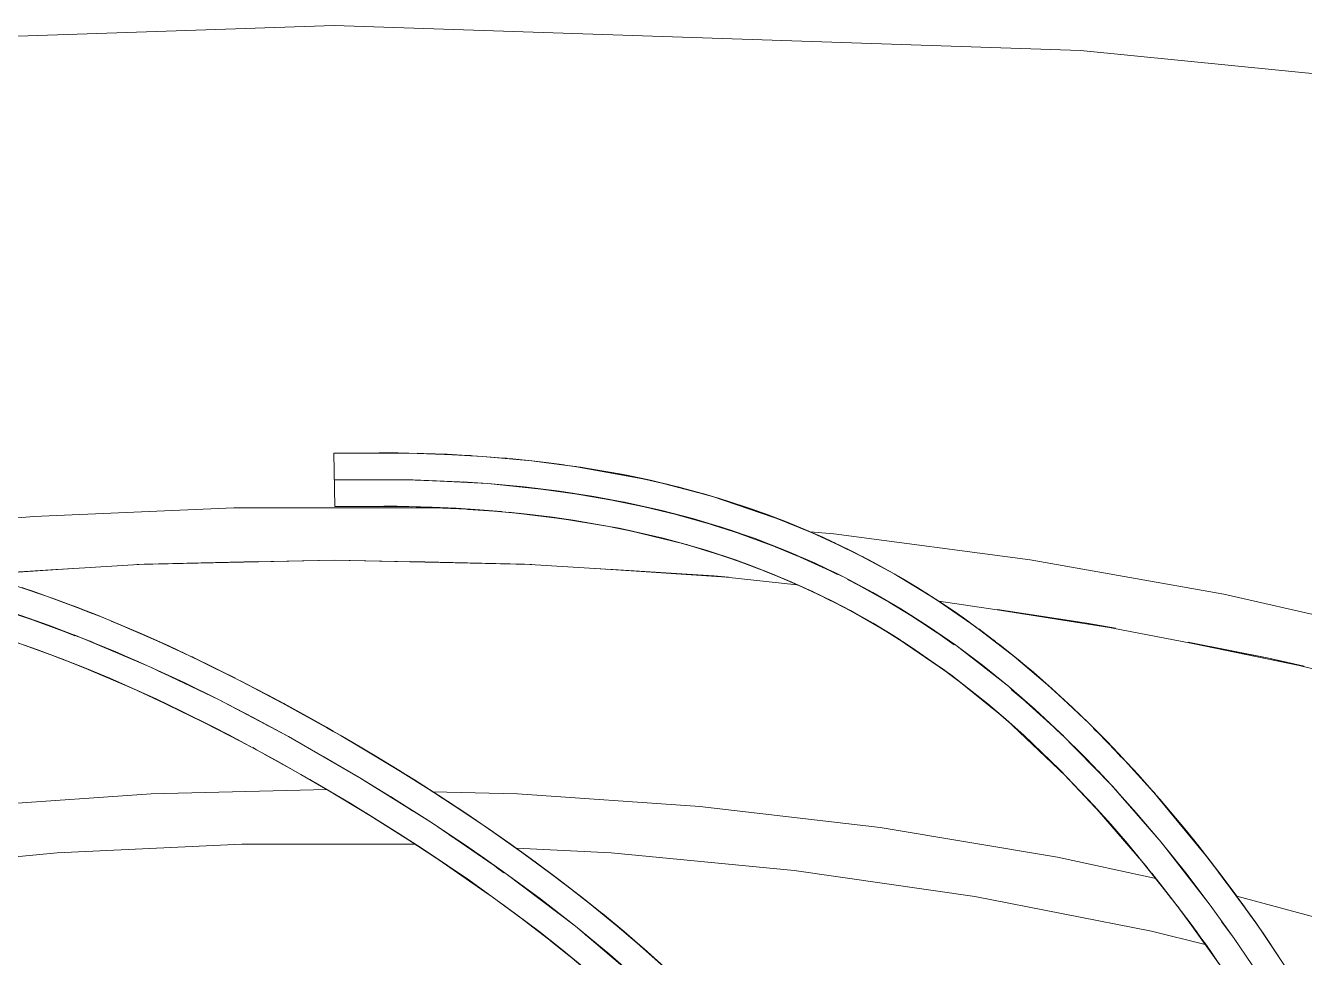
# Model space of a CAD drawing. Header units: inches. Extents: x -578 to 1873, y 397 to 1812.
# Drawn here: x 786.14 to 833.99, y 960.82 to 995.69 of the extents above; entities that cross this region are included whole.
import ezdxf

# ---------------------------------------------------------------- set-up
doc = ezdxf.new("R2010")
doc.units = ezdxf.units.IN
doc.header["$MEASUREMENT"] = 0
for name, color, linetype, lineweight in [('A-FLOR', 192, 'Continuous', 13), ('A-GENM', 13, 'Continuous', 9), ('A-WALL', 113, 'Continuous', 13)]:
    doc.layers.add(name, color=color, linetype=linetype, lineweight=lineweight)

# ---------------------------------------------------------------- blocks, each defined once
blk = doc.blocks.new('3D Cad File Example_dwg_AC_Bandstand Canopy - AC_Bandstand Canopy-1783121-_3D_-3560-Level 1')
at = {"layer": 'A-GENM'}
for p, q in [((-11.245, 72.133), (-3.754, 72.459)), ((-3.754, 72.459), (3.754, 72.459)), ((3.754, 72.459), (4.651, 72.42)), ((-18.686, 71.482), (-11.245, 72.133)), ((17.806, 71.559), (18.686, 71.482)), ((26.042, 70.509), (18.686, 71.482)), ((-13.253, 69.966), (-7.113, 70.351)), ((-7.113, 70.351), (-7.392, 70.339)), ((-7.353, 70.336), (0, 70.5)), ((-7.113, 70.351), (0, 70.5)), ((-7.113, 70.351), (-2.845, 70.441)), ((0, 70.5), (7.114, 70.351)), ((0, 70.5), (7.353, 70.336)), ((7.114, 70.351), (2.845, 70.441)), ((7.114, 70.351), (14.197, 69.907)), ((7.114, 70.351), (7.392, 70.339)), ((26.042, 70.509), (33.281, 69.22)), ((-13.257, 69.967), (-10.225, 70.162)), ((-13.189, 69.956), (-9.784, 70.184)), ((9.783, 70.184), (14.673, 69.857)), ((14.197, 69.907), (10.225, 70.162)), ((17.313, 69.579), (14.197, 69.907)), ((14.197, 69.907), (14.75, 69.859)), ((22.618, 68.961), (28.153, 68.14)), ((33.281, 69.22), (38.961, 67.937)), ((28.153, 68.14), (24.814, 68.65)), ((24.971, 68.612), (29.084, 67.96)), ((28.153, 68.14), (34.967, 66.824)), ((28.153, 68.14), (29.231, 67.95)), ((34.967, 66.824), (31.956, 67.423)), ((32.172, 67.364), (36.108, 66.551)), ((34.967, 66.824), (41.633, 65.229)), ((34.967, 66.824), (36.286, 66.53)), ((-13.672, 61.278), (-6.854, 61.755)), ((-6.854, 61.755), (-0.263, 61.909)), ((3.69, 61.829), (6.854, 61.755)), ((6.854, 61.755), (13.672, 61.278)), ((20.42, 60.487), (13.672, 61.278)), ((20.42, 60.487), (27.063, 59.384)), ((-10.365, 59.545), (-3.461, 59.873)), ((-3.461, 59.873), (3.017, 59.873)), ((-17.211, 58.889), (-10.365, 59.545)), ((6.819, 59.713), (10.365, 59.545)), ((17.211, 58.889), (10.365, 59.545)), ((27.063, 59.384), (30.742, 58.587)), ((17.211, 58.889), (23.962, 57.911)), ((23.962, 57.911), (30.581, 56.616)), ((33.765, 57.923), (39.897, 56.27)), ((30.581, 56.616), (32.58, 56.119))]:
    blk.add_line(p, q, dxfattribs=at)
blk = doc.blocks.new('3D Cad File Example_dwg_AC_Bandstand Canopy Rib Centerplane - AC_Bandstand Canopy Rib Centerplane-1775951-_3D_-3564-Level 1')
at = {"layer": 'A-GENM'}
for p, q in [((-112.291, -195.999), (-111.365, -196.311)), ((-111.449, -196.274), (-111.939, -196.099)), ((-109.434, -197.018), (-111.939, -196.099)), ((-110.689, -196.539), (-111.939, -196.099)), ((-110.786, -196.506), (-110.689, -196.539)), ((-109.703, -196.929), (-110.689, -196.539)), ((-109.434, -197.018), (-110.689, -196.539)), ((-109.738, -196.9), (-109.434, -197.018)), ((-109.012, -197.189), (-109.434, -197.018)), ((-108.172, -197.535), (-109.434, -197.018)), ((-109.434, -197.018), (-107.32, -197.914)), ((-109.434, -197.018), (-106.902, -198.092)), ((-108.172, -197.535), (-108.69, -197.33)), ((-108.172, -197.535), (-107.724, -197.737)), ((-108.172, -197.535), (-106.902, -198.092)), ((-104.334, -199.321), (-106.902, -198.092)), ((-105.623, -198.687), (-106.902, -198.092)), ((-106.583, -198.253), (-105.623, -198.687)), ((-104.334, -199.321), (-106.497, -198.286)), ((-104.334, -199.321), (-105.623, -198.687)), ((-104.334, -199.321), (-104.623, -199.178)), ((-101.719, -200.707), (-104.334, -199.321)), ((-103.033, -199.995), (-104.334, -199.321)), ((-103.713, -199.644), (-104.334, -199.321)), ((-103.033, -199.995), (-103.311, -199.854)), ((-102.503, -200.289), (-103.033, -199.995)), ((-101.719, -200.707), (-103.033, -199.995)), ((-101.719, -200.707), (-102.21, -200.44)), ((-100.39, -201.459), (-101.719, -200.707)), ((-101.719, -200.707), (-100.952, -201.141)), ((-101.719, -200.707), (-99.046, -202.249)), ((-100.39, -201.459), (-101.016, -201.112)), ((-100.39, -201.459), (-100.258, -201.538)), ((-100.39, -201.459), (-99.046, -202.249)), ((-99.906, -201.744), (-99.046, -202.249)), ((-98.341, -202.682), (-99.046, -202.249)), ((-96.33, -203.947), (-99.046, -202.249)), ((-99.046, -202.249), (-97.691, -203.079)), ((-97.9, -202.953), (-97.691, -203.079)), ((-97.691, -203.079), (-97.076, -203.48)), ((-96.33, -203.947), (-97.691, -203.079)), ((-97.017, -203.508), (-96.33, -203.947)), ((-96.33, -203.947), (-95.339, -204.609)), ((-96.33, -203.947), (-94.972, -204.854)), ((-96.33, -203.947), (-93.621, -205.799)), ((-95.698, -204.38), (-94.972, -204.854)), ((-94.845, -204.945), (-94.972, -204.854)), ((-94.972, -204.854), (-93.621, -205.799)), ((-94.608, -205.109), (-93.621, -205.799)), ((-93.652, -205.801), (-93.943, -205.593)), ((-92.286, -206.782), (-93.621, -205.799)), ((-90.973, -207.804), (-93.621, -205.799)), ((-93.621, -205.799), (-92.882, -206.343)), ((-92.286, -206.782), (-92.532, -206.606)), ((-92.286, -206.782), (-91.591, -207.339)), ((-92.286, -206.782), (-90.973, -207.804)), ((-90.973, -207.804), (-91.789, -207.17)), ((-89.688, -208.862), (-90.973, -207.804)), ((-90.973, -207.804), (-89.89, -208.697)), ((-90.973, -207.804), (-88.438, -209.959)), ((-90.606, -208.128), (-89.688, -208.862)), ((-89.688, -208.862), (-88.438, -209.959))]:
    blk.add_line(p, q, dxfattribs=at)
blk = doc.blocks.new('3D Cad File Example_dwg_AC_Bandstand Canopy Rib Centerplane - AC_Bandstand Canopy Rib Centerplane-1775952-_3D_-3565-Level 1')
at = {"layer": 'A-GENM'}
for p, q in [((-97.294, -191.094), (-100, -191.1)), ((-97.054, -191.099), (-100, -191.1)), ((-97.294, -191.094), (-98.082, -191.095)), ((-97.349, -191.093), (-97.294, -191.094)), ((-97.096, -191.101), (-97.294, -191.094)), ((-95.011, -191.185), (-97.294, -191.094)), ((-97.294, -191.094), (-97.054, -191.099)), ((-94.249, -191.238), (-97.054, -191.099)), ((-95.011, -191.185), (-97.054, -191.099)), ((-95.183, -191.175), (-95.011, -191.185)), ((-95.011, -191.185), (-94.249, -191.238)), ((-91.575, -191.521), (-94.249, -191.238)), ((-92.896, -191.361), (-94.249, -191.238)), ((-92.896, -191.361), (-91.575, -191.521)), ((-92.802, -191.374), (-90.285, -191.719)), ((-89.248, -191.917), (-91.575, -191.521)), ((-90.285, -191.719), (-91.575, -191.521)), ((-90.378, -191.704), (-90.285, -191.719)), ((-89.024, -191.955), (-90.285, -191.719)), ((-90.285, -191.719), (-88.99, -191.985)), ((-90.285, -191.719), (-87.791, -192.231)), ((-90.285, -191.719), (-90.023, -191.769)), ((-89.024, -191.955), (-89.209, -191.924)), ((-89.024, -191.955), (-86.585, -192.546)), ((-89.024, -191.955), (-87.791, -192.231)), ((-85.405, -192.901), (-87.791, -192.231)), ((-87.791, -192.231), (-86.585, -192.546)), ((-85.405, -192.901), (-86.711, -192.534)), ((-85.828, -192.79), (-86.585, -192.546)), ((-85.405, -192.901), (-86.585, -192.546)), ((-84.249, -193.298), (-85.822, -192.791)), ((-85.405, -192.901), (-85.621, -192.835)), ((-84.249, -193.298), (-85.405, -192.901)), ((-83.117, -193.736), (-85.405, -192.901)), ((-85.405, -192.901), (-85.092, -193.01)), ((-84.249, -193.298), (-83.117, -193.736)), ((-84.102, -193.358), (-82.689, -193.938)), ((-83.117, -193.736), (-83.365, -193.639)), ((-80.918, -194.742), (-83.117, -193.736)), ((-83.117, -193.736), (-82.731, -193.903)), ((-83.117, -193.736), (-82.007, -194.217)), ((-82.455, -194.034), (-82.007, -194.217)), ((-81.172, -194.64), (-82.007, -194.217)), ((-80.918, -194.742), (-82.007, -194.217)), ((-80.918, -194.742), (-81.327, -194.546)), ((-80.622, -194.899), (-80.918, -194.742)), ((-78.799, -195.923), (-80.918, -194.742)), ((-79.849, -195.31), (-80.918, -194.742)), ((-79.849, -195.31), (-80.803, -194.827)), ((-79.849, -195.31), (-79.6, -195.462)), ((-78.799, -195.923), (-79.849, -195.31)), ((-79.229, -195.688), (-78.143, -196.351)), ((-79.158, -195.713), (-78.799, -195.923)), ((-78.285, -196.25), (-78.799, -195.923)), ((-78.799, -195.923), (-77.766, -196.581)), ((-78.799, -195.923), (-76.749, -197.285)), ((-77.826, -196.544), (-77.766, -196.581)), ((-76.8, -197.277), (-77.766, -196.581)), ((-77.766, -196.581), (-76.749, -197.285)), ((-77.218, -196.96), (-76.749, -197.285)), ((-74.76, -198.834), (-76.749, -197.285)), ((-75.748, -198.036), (-76.749, -197.285)), ((-76.749, -197.285), (-76.452, -197.506)), ((-75.748, -198.036), (-76.218, -197.697)), ((-75.327, -198.389), (-75.748, -198.036)), ((-74.76, -198.834), (-75.748, -198.036)), ((-74.76, -198.834), (-75.198, -198.484)), ((-72.822, -200.576), (-74.76, -198.834)), ((-73.785, -199.681), (-74.76, -198.834)), ((-72.822, -200.576), (-74.76, -198.834)), ((-74.76, -198.834), (-74.681, -198.901)), ((-73.785, -199.681), (-74.669, -198.941)), ((-73.785, -199.681), (-72.822, -200.576)), ((-73.318, -200.13), (-72.771, -200.655)), ((-72.822, -200.576), (-72.908, -200.498)), ((-72.717, -200.68), (-72.822, -200.576)), ((-72.822, -200.576), (-70.926, -202.516)), ((-72.822, -200.576), (-70.926, -202.516)), ((-72.822, -200.576), (-71.87, -201.521)), ((-72.078, -201.321), (-71.87, -201.521)), ((-71.87, -201.521), (-71.396, -202.036)), ((-70.926, -202.516), (-71.87, -201.521)), ((-71.424, -201.992), (-70.926, -202.516)), ((-70.738, -202.723), (-70.926, -202.516)), ((-69.062, -204.659), (-70.926, -202.516)), ((-70.926, -202.516), (-69.991, -203.562)), ((-70.531, -202.976), (-69.991, -203.562)), ((-69.885, -203.691), (-69.991, -203.562)), ((-69.062, -204.659), (-69.991, -203.562)), ((-69.78, -203.824), (-69.062, -204.659)), ((-69.062, -204.659), (-68.14, -205.809)), ((-69.062, -204.659), (-67.226, -207.009)), ((-69.062, -204.659), (-69.031, -204.698)), ((-68.14, -205.809), (-68.266, -205.656)), ((-67.7, -206.403), (-68.14, -205.809)), ((-68.14, -205.809), (-67.226, -207.009)), ((-67.335, -206.864), (-67.226, -207.009)), ((-66.328, -208.256), (-67.226, -207.009)), ((-66.328, -208.256), (-66.798, -207.621)), ((-66.328, -208.256), (-66.241, -208.388)), ((-66.328, -208.256), (-65.451, -209.545))]:
    blk.add_line(p, q, dxfattribs=at)
blk = doc.blocks.new('3D Cad File Example_dwg-2744-Level 1')
at = {"layer": 'A-FLOR'}
for p, q in [((-100, -174.099), (-127.917, -175.028)), ((-100, -174.099), (-72.083, -175.028)), ((-44.29, -177.81), (-72.083, -175.028))]:
    blk.add_line(p, q, dxfattribs=at)
at = {"layer": 'A-WALL'}
for p, q in [((-98.325, -190.082), (-100.023, -190.1)), ((-100.023, -190.1), (-98.142, -190.083)), ((-98.142, -190.083), (-100.023, -190.1)), ((-97.205, -190.095), (-100.023, -190.1)), ((-99.977, -192.099), (-100.023, -190.1)), ((-98.325, -190.082), (-97.755, -190.086)), ((-97.205, -190.095), (-98.142, -190.083)), ((-96.281, -190.122), (-98.142, -190.083)), ((-97.847, -190.087), (-97.755, -190.086)), ((-97.755, -190.086), (-97.847, -190.087)), ((-97.724, -190.087), (-97.819, -190.087)), ((-97.724, -190.087), (-97.819, -190.087)), ((-97.641, -190.09), (-97.755, -190.086)), ((-97.755, -190.086), (-97.685, -190.088)), ((-97.755, -190.086), (-97.641, -190.09)), ((-97.724, -190.087), (-97.61, -190.09)), ((-97.724, -190.087), (-97.609, -190.09)), ((-97.724, -190.087), (-97.205, -190.095)), ((-96.699, -190.112), (-97.205, -190.095)), ((-95.21, -190.171), (-97.205, -190.095)), ((-96.281, -190.122), (-97.205, -190.095)), ((-96.872, -190.105), (-96.645, -190.109)), ((-96.645, -190.109), (-95.807, -190.141)), ((-95.21, -190.171), (-96.281, -190.122)), ((-96.281, -190.122), (-94.44, -190.22)), ((-95.783, -190.142), (-95.979, -190.136)), ((-95.95, -190.137), (-95.807, -190.141)), ((-95.807, -190.141), (-95.948, -190.137)), ((-95.93, -190.138), (-95.783, -190.142)), ((-95.783, -190.142), (-95.807, -190.141)), ((-95.807, -190.141), (-95.724, -190.148)), ((-95.783, -190.142), (-95.21, -190.171)), ((-95.783, -190.142), (-95.69, -190.148)), ((-95.783, -190.142), (-95.67, -190.15)), ((-95.21, -190.171), (-94.44, -190.22)), ((-95.21, -190.173), (-94.979, -190.185)), ((-94.889, -190.192), (-94.979, -190.185)), ((-94.44, -190.22), (-93.524, -190.294)), ((-94.44, -190.22), (-92.621, -190.385)), ((-93.838, -190.273), (-93.524, -190.294)), ((-93.664, -190.283), (-93.607, -190.287)), ((-93.521, -190.296), (-93.607, -190.287)), ((-93.607, -190.287), (-93.562, -190.292)), ((-93.607, -190.287), (-93.524, -190.294)), ((-93.524, -190.294), (-92.621, -190.385)), ((-93.323, -190.313), (-93.39, -190.308)), ((-92.497, -190.398), (-93.323, -190.313)), ((-91.073, -190.582), (-92.621, -190.385)), ((-92.621, -190.385), (-90.824, -190.619)), ((-92.497, -190.398), (-92.621, -190.386)), ((-91.683, -190.498), (-92.497, -190.398)), ((-92.497, -190.398), (-92.412, -190.411)), ((-92.497, -190.398), (-91.975, -190.467)), ((-91.683, -190.498), (-91.397, -190.541)), ((-90.948, -190.601), (-91.073, -190.582)), ((-91.073, -190.582), (-88.452, -191.064)), ((-91.073, -190.582), (-90.824, -190.619)), ((-89.254, -190.89), (-90.866, -190.613)), ((-89.053, -190.929), (-90.824, -190.619)), ((-90.471, -190.681), (-90.06, -190.743)), ((-90.06, -190.743), (-89.254, -190.89)), ((-89.432, -190.863), (-89.254, -190.89)), ((-88.457, -191.053), (-89.254, -190.89)), ((-89.254, -190.89), (-89.154, -190.912)), ((-89.254, -190.89), (-89.116, -190.917)), ((-89.053, -190.93), (-89.116, -190.917)), ((-89.053, -190.929), (-88.174, -191.115)), ((-89.053, -190.929), (-87.308, -191.32)), ((-88.174, -191.115), (-88.661, -191.013)), ((-88.457, -191.053), (-88.174, -191.117)), ((-88.413, -191.071), (-88.174, -191.115)), ((-85.888, -191.706), (-88.174, -191.115)), ((-88.174, -191.115), (-87.308, -191.32)), ((-88.174, -191.115), (-87.714, -191.221)), ((-87.563, -191.257), (-87.714, -191.221)), ((-87.5, -191.274), (-87.702, -191.224)), ((-87.702, -191.224), (-87.563, -191.257)), ((-87.683, -191.231), (-87.563, -191.257)), ((-87.48, -191.279), (-87.563, -191.257)), ((-87.48, -191.279), (-87.563, -191.257)), ((-85.888, -191.706), (-87.308, -191.32)), ((-87.308, -191.32), (-85.592, -191.795)), ((-86.873, -191.431), (-87.187, -191.353)), ((-86.873, -191.431), (-86.086, -191.648)), ((-86.086, -191.648), (-86.631, -191.504)), ((-86.086, -191.648), (-86.631, -191.504)), ((-86.505, -191.538), (-86.086, -191.648)), ((-86.021, -191.669), (-86.086, -191.648)), ((-85.939, -191.695), (-86.086, -191.648)), ((-85.888, -191.706), (-86.086, -191.648)), ((-85.619, -191.792), (-85.888, -191.706)), ((-85.888, -191.706), (-83.075, -192.675)), ((-85.888, -191.706), (-85.592, -191.795)), ((-83.907, -192.358), (-85.592, -191.795)), ((-85.31, -191.882), (-85.521, -191.819)), ((-85.31, -191.882), (-84.444, -192.168)), ((-99.977, -192.099), (-98.146, -192.083)), ((-99.977, -192.099), (-98.146, -192.083)), ((-99.977, -192.099), (-97.38, -192.099)), ((-97.38, -192.099), (-99.977, -192.099)), ((-96.337, -192.121), (-98.146, -192.083)), ((-97.653, -192.088), (-98.146, -192.083)), ((-97.555, -192.09), (-97.653, -192.088)), ((-96.337, -192.121), (-97.653, -192.088)), ((-95.437, -192.162), (-97.653, -192.088)), ((-97.295, -192.101), (-97.11, -192.106)), ((-94.569, -192.224), (-96.562, -192.124)), ((-96.38, -192.125), (-95.946, -192.142)), ((-94.553, -192.218), (-96.337, -192.121)), ((-96.337, -192.121), (-95.437, -192.162)), ((-95.514, -192.159), (-95.437, -192.162)), ((-94.553, -192.218), (-95.437, -192.162)), ((-95.437, -192.162), (-95.127, -192.185)), ((-94.99, -192.195), (-95.065, -192.19)), ((-95.019, -192.193), (-94.077, -192.261)), ((-93.826, -192.284), (-95.003, -192.202)), ((-92.795, -192.378), (-94.553, -192.218)), ((-94.553, -192.218), (-93.746, -192.284)), ((-92.476, -192.42), (-93.831, -192.284)), ((-92.795, -192.378), (-93.481, -192.308)), ((-91.922, -192.484), (-93.199, -192.341)), ((-92.56, -192.409), (-93.117, -192.349)), ((-84.401, -192.183), (-85.157, -191.94)), ((-84.444, -192.168), (-85.054, -191.975)), ((-84.401, -192.183), (-85.01, -191.99)), ((-84.904, -192.022), (-84.444, -192.168)), ((-83.768, -192.409), (-84.444, -192.168)), ((-84.15, -192.277), (-84.444, -192.168)), ((-84.444, -192.168), (-84.401, -192.183)), ((-84.401, -192.183), (-84.116, -192.288)), ((-81.723, -193.248), (-83.907, -192.358)), ((-83.075, -192.675), (-83.907, -192.358)), ((-83.907, -192.358), (-82.254, -193.014)), ((-92.984, -192.367), (-91.577, -192.541)), ((-92.795, -192.378), (-91.922, -192.484)), ((-92.795, -192.378), (-91.064, -192.606)), ((-91.976, -192.477), (-91.922, -192.484)), ((-91.922, -192.484), (-91.064, -192.606)), ((-91.922, -192.484), (-89.335, -192.912)), ((-91.922, -192.484), (-90.782, -192.659)), ((-91.763, -192.514), (-91.065, -192.619)), ((-91.064, -192.606), (-89.363, -192.907)), ((-88.694, -193.058), (-89.855, -192.82)), ((-83.08, -192.673), (-83.768, -192.409)), ((-83.555, -192.497), (-83.075, -192.675)), ((-83.08, -192.673), (-82.25, -193.016)), ((-83.08, -192.673), (-83.003, -192.704)), ((-81.723, -193.248), (-83.075, -192.675)), ((-83.003, -192.704), (-83.075, -192.675)), ((-83.075, -192.675), (-82.668, -192.85)), ((-83.003, -192.704), (-83.074, -192.677)), ((-82.699, -192.835), (-83.003, -192.704)), ((-83.003, -192.704), (-82.745, -192.815)), ((-83.003, -192.704), (-82.766, -192.806)), ((-89.335, -192.912), (-89.637, -192.855)), ((-89.335, -192.912), (-89.363, -192.907)), ((-87.693, -193.285), (-89.363, -192.907)), ((-86.867, -193.505), (-89.335, -192.912)), ((-88.888, -193.01), (-89.335, -192.912)), ((-89.335, -192.912), (-87.693, -193.285)), ((-87.371, -193.375), (-87.814, -193.261)), ((-86.867, -193.505), (-87.693, -193.285)), ((-87.693, -193.285), (-86.054, -193.745)), ((-81.723, -193.248), (-82.254, -193.014)), ((-80.636, -193.764), (-82.254, -193.014)), ((-80.636, -193.764), (-81.723, -193.248)), ((-79.842, -194.175), (-81.723, -193.248)), ((-81.723, -193.248), (-81.446, -193.375)), ((-81.707, -193.263), (-81.446, -193.375)), ((-81.673, -193.277), (-81.446, -193.375)), ((-87.123, -193.445), (-87.557, -193.331)), ((-86.867, -193.505), (-87.355, -193.379)), ((-86.802, -193.523), (-86.867, -193.505)), ((-86.867, -193.505), (-84.987, -194.096)), ((-86.867, -193.505), (-86.054, -193.745)), ((-84.987, -194.096), (-86.054, -193.745)), ((-86.054, -193.745), (-84.448, -194.29)), ((-81.534, -193.338), (-81.415, -193.389)), ((-81.252, -193.472), (-81.499, -193.35)), ((-80.759, -193.703), (-81.499, -193.35)), ((-81.499, -193.35), (-81.415, -193.389)), ((-81.446, -193.375), (-81.415, -193.389)), ((-81.137, -193.526), (-81.415, -193.389)), ((-80.098, -194.039), (-80.759, -193.703)), ((-80.636, -193.764), (-79.842, -194.175)), ((-80.636, -193.764), (-79.057, -194.609)), ((-84.987, -194.096), (-85.08, -194.064)), ((-84.987, -194.096), (-84.448, -194.29)), ((-84.831, -194.16), (-84.655, -194.221)), ((-84.066, -194.444), (-84.794, -194.173)), ((-84.081, -194.438), (-84.75, -194.188)), ((-84.087, -194.436), (-84.748, -194.188)), ((-80.098, -194.039), (-80.233, -193.972)), ((-80.098, -194.039), (-80.223, -193.978)), ((-80.098, -194.039), (-79.972, -194.107)), ((-80.098, -194.039), (-80.023, -194.081)), ((-80.098, -194.039), (-80.023, -194.079)), ((-79.842, -194.175), (-80.023, -194.079)), ((-79.935, -194.128), (-80.023, -194.079)), ((-79.915, -194.14), (-80.023, -194.079)), ((-79.842, -194.175), (-79.057, -194.609)), ((-82.875, -194.925), (-84.448, -194.29)), ((-83.655, -194.597), (-84.448, -194.29)), ((-82.101, -195.276), (-83.655, -194.597)), ((-82.875, -194.925), (-83.655, -194.597)), ((-79.562, -194.33), (-79.296, -194.474)), ((-79.296, -194.474), (-79.17, -194.546)), ((-79.057, -194.609), (-78.199, -195.118)), ((-79.057, -194.609), (-77.516, -195.549)), ((-78.871, -194.719), (-78.576, -194.89)), ((-112.607, -194.83), (-110.765, -195.448)), ((-111.686, -195.129), (-110.765, -195.448)), ((-111.512, -195.189), (-111.314, -195.255)), ((-82.101, -195.276), (-82.875, -194.925)), ((-81.338, -195.65), (-82.875, -194.925)), ((-78.576, -194.89), (-78.713, -194.813)), ((-78.706, -194.817), (-78.576, -194.89)), ((-78.223, -195.103), (-78.576, -194.89)), ((-78.576, -194.89), (-78.355, -195.025)), ((-78.576, -194.89), (-78.459, -194.964)), ((-78.199, -195.118), (-78.562, -194.911)), ((-78.067, -195.204), (-78.223, -195.103)), ((-78.223, -195.103), (-78.061, -195.206)), ((-78.223, -195.103), (-78.199, -195.118)), ((-77.791, -195.383), (-78.199, -195.118)), ((-76.761, -196.053), (-78.199, -195.118)), ((-77.516, -195.549), (-78.199, -195.118)), ((-78.026, -195.227), (-77.863, -195.327)), ((-110.459, -195.558), (-111.314, -195.255)), ((-110.148, -195.673), (-110.765, -195.448)), ((-108.926, -196.143), (-110.765, -195.448)), ((-110.484, -195.549), (-110.549, -195.526)), ((-110.515, -195.539), (-110.459, -195.558)), ((-110.427, -195.571), (-110.484, -195.549)), ((-109.846, -195.786), (-110.484, -195.549)), ((-110.459, -195.558), (-110.21, -195.651)), ((-109.846, -195.786), (-110.148, -195.673)), ((-108.626, -196.264), (-110.148, -195.673)), ((-110.148, -195.673), (-108.926, -196.143)), ((-109.846, -195.786), (-110.118, -195.689)), ((-82.101, -195.276), (-82.122, -195.267)), ((-82.101, -195.276), (-81.338, -195.65)), ((-81.709, -195.475), (-80.686, -195.991)), ((-81.667, -195.495), (-81.109, -195.774)), ((-81.338, -195.65), (-79.837, -196.467)), ((-81.338, -195.65), (-80.686, -195.991)), ((-77.863, -195.327), (-77.696, -195.435)), ((-76.761, -196.053), (-77.516, -195.549)), ((-77.516, -195.549), (-76.016, -196.582)), ((-77.351, -195.659), (-77.158, -195.784)), ((-77.319, -195.681), (-77.195, -195.76)), ((-109.592, -195.888), (-109.846, -195.786)), ((-109.055, -196.095), (-109.846, -195.786)), ((-109.846, -195.786), (-108.626, -196.264)), ((-109.846, -195.788), (-109.602, -195.879)), ((-108.926, -196.145), (-109.602, -195.879)), ((-108.626, -196.264), (-108.926, -196.143)), ((-107.088, -196.914), (-108.926, -196.143)), ((-81.095, -195.785), (-80.891, -195.893)), ((-80.436, -196.135), (-80.686, -195.991)), ((-79.1, -196.911), (-80.686, -195.991)), ((-79.837, -196.467), (-80.686, -195.991)), ((-79.695, -196.563), (-80.417, -196.151)), ((-77.258, -195.721), (-77.158, -195.784)), ((-76.761, -196.054), (-77.195, -195.76)), ((-77.195, -195.76), (-77.158, -195.784)), ((-77.195, -195.76), (-77.114, -195.817)), ((-77.158, -195.784), (-76.973, -195.911)), ((-76.761, -196.054), (-77.054, -195.863)), ((-76.761, -196.054), (-76.972, -195.916)), ((-75.378, -197.058), (-76.761, -196.053)), ((-76.761, -196.053), (-76.016, -196.582)), ((-76.462, -196.271), (-76.761, -196.054)), ((-76.761, -196.054), (-76.522, -196.227)), ((-76.621, -196.153), (-76.461, -196.263)), ((-108.626, -196.266), (-108.748, -196.215)), ((-108.748, -196.215), (-108.626, -196.266)), ((-107.567, -196.706), (-108.626, -196.264)), ((-108.626, -196.264), (-107.088, -196.914)), ((-108.626, -196.264), (-106.172, -197.325)), ((-108.626, -196.265), (-107.89, -196.569)), ((-107.567, -196.706), (-108.347, -196.381)), ((-107.567, -196.708), (-107.89, -196.569)), ((-107.567, -196.706), (-107.887, -196.577)), ((-79.577, -196.629), (-80.233, -196.252)), ((-78.372, -197.378), (-79.837, -196.467)), ((-79.1, -196.911), (-79.837, -196.467)), ((-76.216, -196.44), (-76.461, -196.263)), ((-75.378, -197.058), (-76.016, -196.582)), ((-76.016, -196.582), (-74.556, -197.706)), ((-112.918, -196.83), (-111.127, -197.443)), ((-112.374, -197.008), (-111.127, -197.443)), ((-112.156, -197.091), (-110.234, -197.779)), ((-107.567, -196.706), (-107.384, -196.789)), ((-107.567, -196.706), (-107.244, -196.846)), ((-107.567, -196.706), (-107.308, -196.821)), ((-107.129, -196.896), (-107.376, -196.79)), ((-107.175, -196.878), (-107.244, -196.846)), ((-107.244, -196.846), (-107.129, -196.896)), ((-107.244, -196.846), (-107.175, -196.878)), ((-107.088, -196.914), (-106.172, -197.325)), ((-107.088, -196.914), (-105.252, -197.756)), ((-106.862, -197.019), (-106.172, -197.325)), ((-79.39, -196.745), (-79.491, -196.684)), ((-78.826, -197.089), (-79.1, -196.911)), ((-78.372, -197.378), (-79.1, -196.911)), ((-76.89, -198.422), (-79.1, -196.911)), ((-75.772, -196.761), (-75.888, -196.678)), ((-75.378, -197.058), (-75.87, -196.701)), ((-75.7, -196.818), (-75.772, -196.761)), ((-75.772, -196.761), (-75.394, -197.046)), ((-75.772, -196.761), (-75.592, -196.898)), ((-75.561, -196.925), (-75.394, -197.046)), ((-75.507, -196.965), (-75.394, -197.046)), ((-75.378, -197.058), (-75.394, -197.046)), ((-75.327, -197.102), (-75.394, -197.046)), ((-75.263, -197.15), (-75.394, -197.046)), ((-75.378, -197.058), (-74.556, -197.706)), ((-109.335, -198.135), (-111.127, -197.443)), ((-110.234, -197.779), (-111.127, -197.443)), ((-105.567, -197.608), (-106.172, -197.325)), ((-106.172, -197.325), (-104.23, -198.255)), ((-106.172, -197.325), (-105.252, -197.756)), ((-78.381, -197.379), (-78.6, -197.237)), ((-76.943, -198.382), (-78.372, -197.378)), ((-75.256, -197.154), (-75.089, -197.281)), ((-74.416, -197.82), (-75.089, -197.281)), ((-110.303, -197.753), (-110.234, -197.779)), ((-110.118, -197.824), (-110.234, -197.779)), ((-109.335, -198.135), (-110.234, -197.779)), ((-108.403, -198.524), (-110.234, -197.779)), ((-105.252, -197.757), (-105.321, -197.723)), ((-105.321, -197.723), (-104.462, -198.14)), ((-105.321, -197.724), (-105.252, -197.757)), ((-105.321, -197.724), (-105.252, -197.757)), ((-105.321, -197.724), (-105.252, -197.757)), ((-104.23, -198.255), (-105.252, -197.756)), ((-103.418, -198.666), (-105.252, -197.756)), ((-104.953, -197.903), (-104.23, -198.255)), ((-77.369, -198.08), (-76.89, -198.422)), ((-73.842, -198.301), (-74.556, -197.706)), ((-74.556, -197.706), (-73.136, -198.92)), ((-73.75, -198.38), (-74.416, -197.82)), ((-74.327, -197.897), (-74.416, -197.82)), ((-74.308, -197.91), (-74.416, -197.82)), ((-74.308, -197.91), (-74.398, -197.838)), ((-74.308, -197.91), (-74.378, -197.855)), ((-74.193, -198.009), (-74.308, -197.91)), ((-74.193, -198.009), (-74.308, -197.91)), ((-107.542, -198.901), (-109.335, -198.135)), ((-109.335, -198.135), (-108.403, -198.524)), ((-107.771, -198.802), (-109.183, -198.202)), ((-108.887, -198.327), (-107.426, -198.961)), ((-108.57, -198.454), (-108.403, -198.524)), ((-106.646, -199.31), (-108.403, -198.524)), ((-108.269, -198.583), (-108.403, -198.524)), ((-107.542, -198.901), (-108.403, -198.524)), ((-104.23, -198.257), (-104.462, -198.14)), ((-103.697, -198.524), (-104.23, -198.255)), ((-104.23, -198.255), (-103.418, -198.666)), ((-104.23, -198.255), (-102.504, -199.144)), ((-77.325, -198.114), (-76.864, -198.444)), ((-77.296, -198.135), (-77.171, -198.224)), ((-77.166, -198.228), (-76.865, -198.444)), ((-77.064, -198.303), (-76.664, -198.604)), ((-77.019, -198.329), (-76.896, -198.42)), ((-77.019, -198.334), (-76.862, -198.446)), ((-77.001, -198.346), (-76.865, -198.443)), ((-76.943, -198.382), (-76.89, -198.422)), ((-76.943, -198.382), (-75.55, -199.478)), ((-76.89, -198.422), (-74.869, -200.057)), ((-76.89, -198.422), (-75.55, -199.478)), ((-73.322, -198.758), (-73.842, -198.301)), ((-73.842, -198.301), (-72.365, -199.631)), ((-73.842, -198.301), (-73.136, -198.92)), ((-106.646, -199.31), (-107.542, -198.901)), ((-105.745, -199.738), (-107.542, -198.901)), ((-105.574, -199.827), (-107.375, -198.98)), ((-103.418, -198.667), (-103.505, -198.621)), ((-103.505, -198.621), (-102.746, -199.016)), ((-103.505, -198.621), (-103.418, -198.667)), ((-103.496, -198.626), (-103.418, -198.667)), ((-103.418, -198.666), (-102.504, -199.144)), ((-103.418, -198.666), (-101.583, -199.64)), ((-103.115, -198.825), (-102.504, -199.144)), ((-102.504, -199.145), (-102.746, -199.016)), ((-72.365, -199.631), (-73.136, -198.92)), ((-71.757, -200.218), (-73.136, -198.92)), ((-106.646, -199.31), (-107.017, -199.14)), ((-106.675, -199.305), (-104.491, -200.37)), ((-105.577, -199.823), (-106.646, -199.31)), ((-104.534, -200.342), (-106.646, -199.31)), ((-106.646, -199.31), (-105.745, -199.738)), ((-106.223, -199.516), (-106.296, -199.482)), ((-101.889, -199.473), (-102.504, -199.144)), ((-102.504, -199.144), (-99.785, -200.653)), ((-102.504, -199.144), (-101.583, -199.64)), ((-101.89, -199.473), (-102.104, -199.359)), ((-101.89, -199.473), (-102.031, -199.399)), ((-102.031, -199.399), (-101.889, -199.473)), ((-101.028, -199.947), (-101.89, -199.473)), ((-101.89, -199.473), (-101.789, -199.529)), ((-101.789, -199.529), (-101.889, -199.473)), ((-74.869, -200.057), (-75.55, -199.478)), ((-75.55, -199.478), (-74.192, -200.662)), ((-72.872, -199.163), (-72.365, -199.631)), ((-104.534, -200.342), (-105.745, -199.738)), ((-105.745, -199.738), (-103.947, -200.644)), ((-99.785, -200.653), (-101.583, -199.64)), ((-101.583, -199.64), (-99.748, -200.675)), ((-101.092, -199.917), (-100.298, -200.359)), ((-100.298, -200.359), (-101.092, -199.917)), ((-101.028, -199.947), (-100.298, -200.359)), ((-74.946, -199.991), (-74.869, -200.057)), ((-72.365, -199.632), (-72.443, -199.557)), ((-72.365, -199.631), (-71.757, -200.218)), ((-104.958, -200.129), (-104.534, -200.342)), ((-104.879, -200.175), (-103.395, -200.941)), ((-104.534, -200.342), (-103.456, -200.907)), ((-104.534, -200.342), (-102.908, -201.196)), ((-104.534, -200.342), (-103.947, -200.644)), ((-100.298, -200.359), (-100.043, -200.508)), ((-100.298, -200.359), (-100.289, -200.364)), ((-100.298, -200.359), (-100.094, -200.477)), ((-100.015, -200.524), (-100.289, -200.364)), ((-100.289, -200.364), (-100.015, -200.524)), ((-100.289, -200.364), (-99.785, -200.653)), ((-74.869, -200.057), (-72.634, -202.169)), ((-74.869, -200.057), (-74.78, -200.136)), ((-74.869, -200.057), (-74.192, -200.662)), ((-71.88, -200.097), (-71.951, -200.03)), ((-71.88, -200.097), (-71.951, -200.03)), ((-71.747, -200.227), (-71.88, -200.097)), ((-71.88, -200.097), (-71.759, -200.218)), ((-71.757, -200.218), (-71.083, -200.895)), ((-71.757, -200.218), (-70.415, -201.597)), ((-71.598, -200.399), (-71.083, -200.895)), ((-102.908, -201.196), (-103.947, -200.644)), ((-102.145, -201.615), (-103.947, -200.644)), ((-103.139, -201.079), (-103.716, -200.771)), ((-97.003, -202.329), (-99.785, -200.653)), ((-98.451, -201.44), (-99.785, -200.653)), ((-99.785, -200.653), (-99.748, -200.675)), ((-99.785, -200.655), (-99.308, -200.931)), ((-97.916, -201.765), (-99.748, -200.675)), ((-98.45, -201.441), (-99.308, -200.931)), ((-74.192, -200.662), (-72.868, -201.933)), ((-71.462, -200.516), (-71.083, -200.895)), ((-71.085, -200.895), (-71.169, -200.807)), ((-70.671, -201.325), (-71.083, -200.895)), ((-70.565, -201.458), (-71.083, -200.895)), ((-71.083, -200.895), (-70.415, -201.597)), ((-103.049, -201.12), (-102.908, -201.196)), ((-102.908, -201.196), (-102.145, -201.615)), ((-102.657, -201.339), (-102.548, -201.399)), ((-101.577, -201.939), (-102.619, -201.359)), ((-98.45, -201.441), (-99.108, -201.056)), ((-99.108, -201.056), (-98.451, -201.44)), ((-99.004, -201.116), (-98.45, -201.441)), ((-98.191, -201.601), (-98.451, -201.44)), ((-98.145, -201.628), (-98.451, -201.44)), ((-98.19, -201.601), (-98.45, -201.441)), ((-98.192, -201.6), (-98.45, -201.441)), ((-98.45, -201.441), (-97.586, -201.967)), ((-70.544, -201.459), (-70.765, -201.228)), ((-70.544, -201.459), (-70.671, -201.325)), ((-70.544, -201.459), (-70.621, -201.381)), ((-101.249, -202.119), (-102.145, -201.615)), ((-102.145, -201.615), (-100.344, -202.643)), ((-101.512, -201.976), (-102.033, -201.683)), ((-97.003, -202.329), (-97.916, -201.765)), ((-97.916, -201.765), (-96.089, -202.912)), ((-97.003, -202.329), (-97.709, -201.896)), ((-72.877, -201.93), (-70.949, -203.986)), ((-71.578, -203.284), (-72.868, -201.933)), ((-72.634, -202.169), (-72.868, -201.933)), ((-69.925, -202.13), (-70.544, -201.459)), ((-69.335, -202.792), (-70.415, -201.597)), ((-70.415, -201.597), (-69.111, -203.05)), ((-101.163, -202.168), (-101.249, -202.119)), ((-99.408, -203.199), (-101.249, -202.119)), ((-101.249, -202.119), (-100.344, -202.643)), ((-100.716, -202.431), (-100.917, -202.315)), ((-99.705, -203.027), (-100.753, -202.409)), ((-97.003, -202.331), (-97.586, -201.967)), ((-96.635, -202.562), (-97.003, -202.329)), ((-95.556, -203.267), (-97.003, -202.329)), ((-97.003, -202.329), (-96.089, -202.912)), ((-72.783, -202.02), (-72.634, -202.169)), ((-71.578, -203.284), (-72.634, -202.169)), ((-69.925, -202.13), (-69.323, -202.806)), ((-100.707, -202.435), (-99.408, -203.199)), ((-99.408, -203.199), (-100.344, -202.643)), ((-98.541, -203.728), (-100.344, -202.643)), ((-96.635, -202.562), (-96.848, -202.431)), ((-96.616, -202.574), (-96.784, -202.468)), ((-96.635, -202.562), (-96.782, -202.471)), ((-96.616, -202.574), (-96.724, -202.507)), ((-96.616, -202.574), (-96.482, -202.661)), ((-96.616, -202.574), (-96.482, -202.661)), ((-96.616, -202.574), (-96.131, -202.886)), ((-69.316, -202.815), (-69.447, -202.672)), ((-69.316, -202.815), (-69.335, -202.792)), ((-67.224, -205.357), (-69.335, -202.792)), ((-69.335, -202.792), (-69.111, -203.05)), ((-69.323, -202.806), (-69.316, -202.815)), ((-69.278, -202.86), (-69.316, -202.815)), ((-99.256, -203.291), (-99.408, -203.199)), ((-99.408, -203.199), (-97.644, -204.291)), ((-99.408, -203.199), (-98.541, -203.728)), ((-96.089, -202.912), (-95.082, -203.573)), ((-96.089, -202.912), (-94.275, -204.119)), ((-95.015, -203.618), (-95.676, -203.182)), ((-94.996, -203.631), (-95.496, -203.306)), ((-70.949, -203.986), (-71.578, -203.284)), ((-71.578, -203.284), (-70.322, -204.711)), ((-71.509, -203.367), (-71.39, -203.498)), ((-69.113, -203.05), (-68.71, -203.52)), ((-67.844, -204.573), (-69.111, -203.05)), ((-98.949, -203.482), (-96.606, -204.965)), ((-98.82, -203.56), (-97.644, -204.291)), ((-97.644, -204.291), (-98.541, -203.728)), ((-98.541, -203.728), (-96.746, -204.87)), ((-94.996, -203.631), (-95.082, -203.573)), ((-94.275, -204.119), (-95.082, -203.573)), ((-93.376, -204.746), (-95.082, -203.573)), ((-95.082, -203.574), (-95.015, -203.618)), ((-95.082, -203.574), (-95.015, -203.618)), ((-95.015, -203.618), (-94.996, -203.631)), ((-94.996, -203.631), (-94.614, -203.894)), ((-69.793, -205.358), (-71.385, -203.521)), ((-71.353, -203.546), (-71.081, -203.85)), ((-71.114, -203.803), (-70.949, -203.986)), ((-68.71, -203.52), (-68.116, -204.236)), ((-96.662, -204.927), (-97.644, -204.291)), ((-97.644, -204.291), (-96.746, -204.87)), ((-97.644, -204.291), (-95.761, -205.527)), ((-94.297, -204.112), (-93.376, -204.746)), ((-94.275, -204.119), (-93.376, -204.746)), ((-92.483, -205.389), (-94.275, -204.119)), ((-94.275, -204.12), (-94.162, -204.197)), ((-69.893, -205.236), (-70.949, -203.986)), ((-70.889, -204.055), (-70.949, -203.986)), ((-70.949, -203.986), (-70.322, -204.711)), ((-67.707, -204.743), (-68.116, -204.236)), ((-68.116, -204.236), (-67.786, -204.647)), ((-68.116, -204.236), (-67.979, -204.41)), ((-97.169, -204.601), (-96.513, -205.031)), ((-93.376, -204.747), (-93.443, -204.699)), ((-93.376, -204.747), (-93.443, -204.699)), ((-93.443, -204.699), (-93.376, -204.747)), ((-92.483, -205.389), (-93.376, -204.746)), ((-92.762, -205.188), (-93.376, -204.746)), ((-93.376, -204.746), (-91.435, -206.174)), ((-69.841, -205.287), (-70.322, -204.711)), ((-69.097, -206.21), (-70.322, -204.711)), ((-70.052, -205.042), (-70.287, -204.76)), ((-67.224, -205.357), (-67.844, -204.573)), ((-67.844, -204.573), (-66.61, -206.162)), ((-67.696, -204.76), (-67.524, -204.975)), ((-67.694, -204.76), (-67.569, -204.921)), ((-94.968, -206.072), (-96.746, -204.87)), ((-96.746, -204.87), (-95.761, -205.527)), ((-96.32, -205.153), (-95.761, -205.527)), ((-96.252, -205.204), (-94.203, -206.623)), ((-70.215, -204.849), (-69.914, -205.21)), ((-67.616, -204.859), (-67.224, -205.357)), ((-67.524, -204.975), (-66.942, -205.723)), ((-94.088, -206.696), (-95.761, -205.527)), ((-94.968, -206.072), (-95.761, -205.527)), ((-95.761, -205.527), (-94.087, -206.696)), ((-92.618, -205.292), (-92.573, -205.324)), ((-92.573, -205.324), (-92.483, -205.391)), ((-92.573, -205.324), (-92.483, -205.391)), ((-91.598, -206.049), (-92.483, -205.389)), ((-92.483, -205.389), (-90.721, -206.726)), ((-92.053, -205.712), (-91.435, -206.174)), ((-69.568, -205.621), (-69.841, -205.287)), ((-69.841, -205.287), (-68.497, -206.983)), ((-69.841, -205.287), (-69.097, -206.21)), ((-65.521, -207.665), (-67.224, -205.357)), ((-66.599, -206.198), (-67.224, -205.357)), ((-67.224, -205.357), (-66.61, -206.162)), ((-67.023, -205.621), (-66.898, -205.781)), ((-66.981, -205.676), (-66.898, -205.781)), ((-66.366, -206.491), (-66.942, -205.723)), ((-66.861, -205.834), (-66.942, -205.723)), ((-66.898, -205.781), (-66.942, -205.723)), ((-93.214, -207.336), (-94.968, -206.072)), ((-94.968, -206.072), (-94.087, -206.696)), ((-91.598, -206.049), (-90.721, -206.726)), ((-91.598, -206.049), (-89.929, -207.361)), ((-91.598, -206.049), (-91.435, -206.174)), ((-91.024, -206.497), (-91.435, -206.174)), ((-69.413, -205.819), (-68.497, -206.983)), ((-69.345, -205.906), (-68.668, -206.772)), ((-68.497, -206.983), (-69.097, -206.21)), ((-69.097, -206.21), (-67.903, -207.777)), ((-66.819, -205.888), (-66.898, -205.781)), ((-66.898, -205.781), (-66.819, -205.888)), ((-65.521, -207.665), (-66.61, -206.162)), ((-66.61, -206.162), (-65.416, -207.815)), ((-94.088, -206.696), (-94.019, -206.745)), ((-94.088, -206.696), (-92.349, -207.993)), ((-93.214, -207.336), (-94.087, -206.696)), ((-92.349, -207.993), (-94.087, -206.696)), ((-90.721, -206.727), (-90.799, -206.665)), ((-68.98, -206.369), (-68.745, -206.671)), ((-66.366, -206.491), (-66.229, -206.679)), ((-65.8, -207.27), (-66.212, -206.712)), ((-66.211, -206.713), (-65.8, -207.271)), ((-93.786, -206.924), (-93.172, -207.379)), ((-90.721, -206.726), (-89.929, -207.361)), ((-90.721, -206.726), (-89, -208.134)), ((-89.973, -207.325), (-90.309, -207.061)), ((-89.973, -207.325), (-90.181, -207.162)), ((-89.973, -207.325), (-90.147, -207.191)), ((-68.497, -206.983), (-68.388, -207.127)), ((-68.497, -206.983), (-67.903, -207.777)), ((-68.497, -206.983), (-67.322, -208.582)), ((-65.8, -207.27), (-66.183, -206.752)), ((-65.8, -207.271), (-66.127, -206.832)), ((-66.032, -206.951), (-65.8, -207.27)), ((-66.025, -206.972), (-65.8, -207.271)), ((-91.496, -208.666), (-93.214, -207.336)), ((-93.214, -207.336), (-92.349, -207.993)), ((-89.973, -207.325), (-89.726, -207.534)), ((-89.973, -207.325), (-89.929, -207.361)), ((-89.967, -207.33), (-89.159, -208)), ((-89, -208.134), (-89.929, -207.361)), ((-88.157, -208.867), (-89.929, -207.361)), ((-89.929, -207.361), (-88.743, -208.363)), ((-66.646, -209.563), (-68.155, -207.445)), ((-68.098, -207.526), (-66.696, -209.493)), ((-68.065, -207.564), (-67.707, -208.053)), ((-65.8, -207.27), (-65.693, -207.423)), ((-65.8, -207.27), (-65.725, -207.383)), ((-65.693, -207.433), (-65.8, -207.271)), ((-65.521, -207.665), (-65.8, -207.271)), ((-65.521, -207.665), (-65.416, -207.815)), ((-92.383, -207.968), (-92.349, -207.993)), ((-92.383, -207.968), (-92.331, -208.009)), ((-92.383, -207.968), (-90.528, -209.462)), ((-91.496, -208.666), (-92.349, -207.993)), ((-88.35, -208.696), (-89.159, -208)), ((-89, -208.134), (-88.157, -208.867)), ((-89, -208.134), (-87.33, -209.618)), ((-67.903, -207.777), (-67.322, -208.582)), ((-67.903, -207.777), (-66.749, -209.405)), ((-65.463, -207.751), (-65.243, -208.066)), ((-64.268, -209.529), (-65.416, -207.815)), ((-65.243, -208.066), (-64.659, -208.946)), ((-91.896, -208.356), (-91.225, -208.893)), ((-88.742, -208.363), (-88.409, -208.645)), ((-88.466, -208.599), (-88.35, -208.696)), ((-67.608, -208.188), (-67.37, -208.514)), ((-67.154, -208.825), (-67.37, -208.514)), ((-66.191, -210.24), (-67.37, -208.514)), ((-67.322, -208.582), (-67.37, -208.514)), ((-67.322, -208.582), (-66.749, -209.405)), ((-91.496, -208.666), (-89.821, -210.067)), ((-91.496, -208.666), (-90.528, -209.462)), ((-88.35, -208.696), (-88.409, -208.645)), ((-88.073, -208.954), (-88.409, -208.645)), ((-88.157, -208.867), (-88.409, -208.645)), ((-88.35, -208.696), (-88.253, -208.784)), ((-87.938, -209.077), (-88.157, -208.867)), ((-88.157, -208.867), (-87.33, -209.618)), ((-88.157, -208.867), (-87.787, -209.207))]:
    blk.add_line(p, q, dxfattribs=at)
for name, p in [('3D Cad File Example_dwg_AC_Bandstand Canopy Rib Centerplane - AC_Bandstand Canopy Rib Centerplane-1775952-_3D_-3565-Level 1', (0, 0)), ('3D Cad File Example_dwg_AC_Bandstand Canopy - AC_Bandstand Canopy-1783121-_3D_-3560-Level 1', (-100, -264.6)), ('3D Cad File Example_dwg_AC_Bandstand Canopy Rib Centerplane - AC_Bandstand Canopy Rib Centerplane-1775951-_3D_-3564-Level 1', (0, 0))]:
    blk.add_blockref(name, p)

msp = doc.modelspace()

# ---------------------------------------------------------------- block references
at = {"layer": 'A-WALL', "color": 30, "lineweight": 9}
msp.add_blockref('3D Cad File Example_dwg-2744-Level 1', (897.689, 1169.788), dxfattribs=at)

doc.saveas('drawing.dxf')
